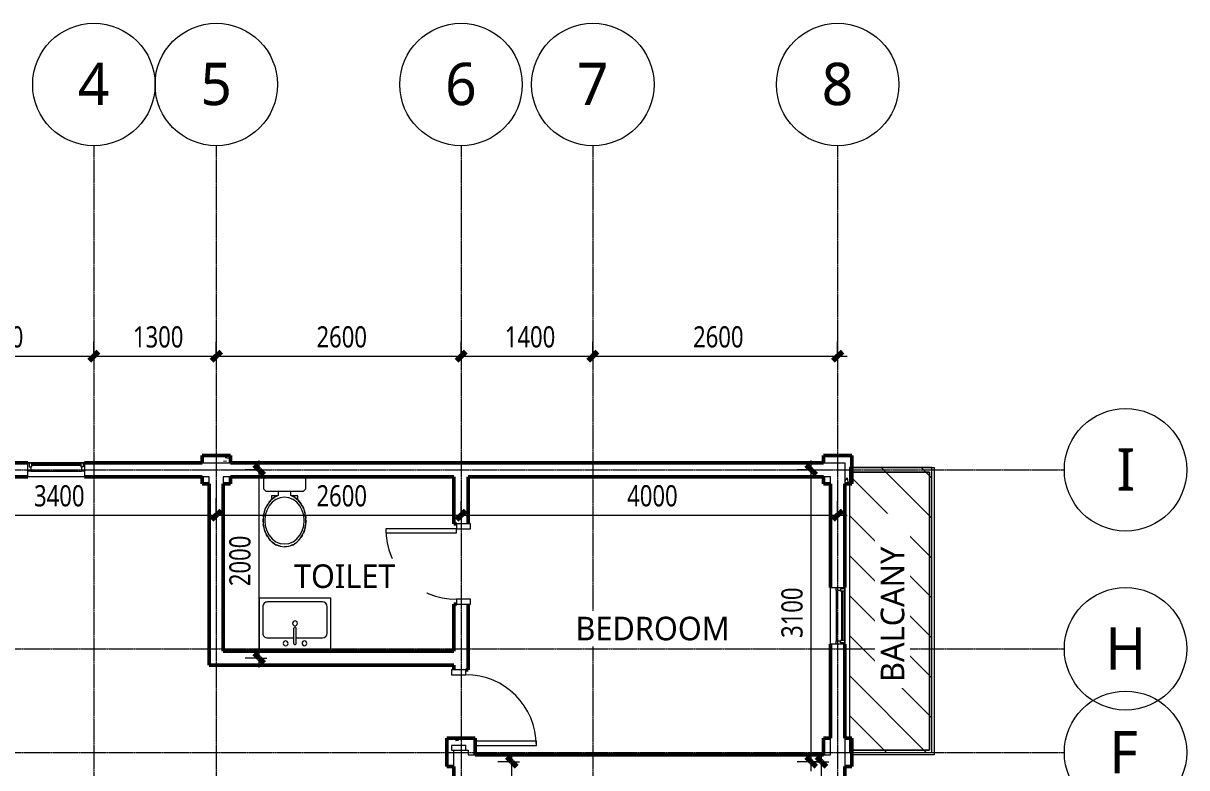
# Model space of a CAD drawing. Header units: millimetres. Extents: x -8641 to 14165, y -11087 to 14562.
# Drawn here: x 981 to 13339, y 6660 to 14562 of the extents above; entities that cross this region are included whole.
import ezdxf

# ---------------------------------------------------------------- set-up
doc = ezdxf.new("R2010")
doc.units = ezdxf.units.MM
doc.linetypes.add('Grid Line 12_5mm', pattern=[21.5, 12.5, -3, 3, -3])
for name, color, linetype, lineweight in [('A-ANNO-DIMS', 211, 'Continuous', 9), ('A-ANNO-DIMS-100', 211, 'Continuous', 9), ('A-DETL-GENF', 92, 'Continuous', 9), ('A-DETL-THIN', 151, 'Continuous', 9), ('A-DOOR', 31, 'Continuous', 15), ('A-DOOR-FRAM', 31, 'Continuous', 18), ('A-FLOR-HRAL', 11, 'Continuous', 9), ('A-GLAZ', 151, 'Continuous', 15), ('A-WALL', 113, 'Continuous', 15), ('G-ANNO-TEXT', 231, 'Continuous', 9), ('P-SANR-FIXT', 6, 'Continuous', 9), ('S-GRID', 1, 'Continuous', 9), ('S-GRID-IDEN', 1, 'Continuous', 9)]:
    doc.layers.add(name, color=color, linetype=linetype, lineweight=lineweight)
doc.styles.add('Trebuchet MS_1', font='trebuc.ttf', dxfattribs={"height": 450})
doc.styles.add('Trebuchet MS_2', font='trebuc.ttf', dxfattribs={"width": 0.8, "height": 225})
doc.styles.add('Trebuchet MS_3', font='trebuc.ttf', dxfattribs={"height": 250})
doc.dimstyles.new('Linear_-_2_25mm_Trebuchet_MS', dxfattribs={"dimscale": 304.8, "dimtxt": 231.963954, "dimasz": 0.328084, "dimexe": 0.492126, "dimexo": 0.492126, "dimgap": 0.098425, "dimtad": 1, "dimdec": 0, "dimzin": 0, "dimdsep": 46, "dimtxsty": 'Trebuchet MS_2', "dimblk1": 'OBLIQUE', "dimblk2": 'OBLIQUE', "dimsah": 1, "dimcen": 0.09, "dimdle": 0.328084, "dimazin": 0, "dimtfac": 1, "dimtdec": 4, "dimtix": 1, "dimtmove": 0, "dimatfit": 3, "dimfxl": 1, "dimtvp": 1, "dimtolj": 1, "dimtzin": 0, "dimarcsym": 2})
pattern_1 = [(50, (0, 0), (728.737, -63.756), [76.2, -838.2]), (355, (0, 0), (-140.97, 764.228), [60.96, -670.56]), (100.451, (60.7, -5.3), (587.77, 700.467), [64.76, -712.36]), (46.184, (0, 203.2), (1084.316, -168.17), [114.3, -1257.3]), (96.636, (90.4, 189.2), (949.61, 989.71), [97.14, -1068.54]), (351.184, (0, 203.2), (949.62, 989.7), [91.44, -1005.84]), (21, (101.6, 152.4), (606.458, -409.06), [76.2, -838.2]), (326, (101.6, 152.4), (247.21, 736.753), [60.96, -670.56]), (71.451, (152.14, 118.3), (853.67, 327.685), [64.76, -712.36]), (37.5, (0, 0), (12.3547, 338.22), [33.528, -628.904, 33.528, -647.192, -673.1]), (37.5, (0, 0), (12.3547, 338.22), [-1343.152, 33.528, -639.572]), (7.5, (0, 0), (267.279, 400.722), [33.528, -354.584, 33.528, -613.664, -256.54]), (7.5, (0, 0), (267.279, 400.722), [-1035.304, 33.528, -223.012]), (327.5, (-226.57, 0), (542.3633, -22.9153), [33.528, -220.472, 33.528, -758.952, -1051.56]), (327.5, (-226.57, 0), (542.3633, -22.9153), [-1046.48, 33.528, -1018.032]), (317.5, (-328.17, 0), (592.517, 101.707), [33.528, -296.672, 33.528, -492.76, -746.76]), (317.5, (-328.17, 0), (592.517, 101.707), [-856.488, 33.528, -713.232])]

# ---------------------------------------------------------------- blocks, each defined once
blk = doc.blocks.new('M_Door-Passage-Single-Vision_Lite - 750 x 2000mm-V1-L2 - Architectural')
at = {"layer": 'A-DOOR', "lineweight": 18}
for p, q in [((375, 806.35), (330, 806.35)), ((330, 806.35), (330, 156.35)), ((375, 156.35), (375, 806.35))]:
    blk.add_line(p, q, dxfattribs=at)
at = {"layer": 'A-DOOR', "lineweight": 9}
blk.add_arc((375, 56.35), 750, 90, 180, dxfattribs=at)
at = {"layer": 'A-DOOR-FRAM'}
for p, q in [((-375, 56.35), (-425, 56.35)), ((-425, 56.35), (-425, -93.65)), ((-375, -93.65), (-375, 56.35)), ((375, 56.35), (375, -93.65)), ((425, 56.35), (375, 56.35)), ((425, -93.65), (425, 56.35)), ((-425, -93.65), (-375, -93.65)), ((375, -93.65), (425, -93.65))]:
    blk.add_line(p, q, dxfattribs=at)
blk = doc.blocks.new('M_Door-Passage-Single-Vision_Lite - 750 x 2000mm-1696654-L2 - Architectural')
at = {"layer": 'A-DOOR', "lineweight": 18}
for p, q in [((375, 806.35), (330, 806.35)), ((330, 806.35), (330, 56.35)), ((375, 56.35), (375, 806.35)), ((330, 56.35), (375, 56.35))]:
    blk.add_line(p, q, dxfattribs=at)
at = {"layer": 'A-DOOR', "lineweight": 9}
blk.add_arc((375, 56.35), 750, 90, 180, dxfattribs=at)
at = {"layer": 'A-DOOR-FRAM'}
for p, q in [((-375, 56.35), (-425, 56.35)), ((-425, 56.35), (-425, -93.65)), ((-375, -93.65), (-375, 56.35)), ((375, 56.35), (375, -93.65)), ((425, 56.35), (375, 56.35)), ((425, -93.65), (425, 56.35)), ((-425, -93.65), (-375, -93.65)), ((375, -93.65), (425, -93.65))]:
    blk.add_line(p, q, dxfattribs=at)
blk = doc.blocks.new('M_Window-Fixed - 600 x 900mm-1696655-L2 - Architectural')
at = {"layer": 'A-GLAZ'}
for p, q in [((-300, 75), (300, 75)), ((300, -75), (-300, -75))]:
    blk.add_line(p, q, dxfattribs=at)
at = {"layer": 'A-GLAZ', "lineweight": 18}
for p, q in [((-300, -75), (-300, 75)), ((-261.9, 75), (-300, 75)), ((-287.3, 75), (-287.3, 30.55)), ((-287.3, 30.55), (-268.25, 30.55)), ((-261.9, 30.55), (-268.25, 30.55)), ((-268.25, 30.55), (-268.25, -13.9)), ((-261.9, 75), (-261.9, 30.55)), ((261.9, 75), (261.9, 30.55)), ((300, 75), (261.9, 75)), ((261.9, 30.55), (268.25, 30.55)), ((268.25, 30.55), (268.25, -13.9)), ((287.3, 30.55), (268.25, 30.55)), ((287.3, 75), (287.3, 30.55)), ((300, 75), (300, -75)), ((-268.25, -13.9), (-300, -13.9)), ((300, -13.9), (268.25, -13.9))]:
    blk.add_line(p, q, dxfattribs=at)
at = {"layer": 'A-GLAZ', "lineweight": 9}
for p, q in [((261.9, 75), (-261.9, 75)), ((-268.25, -13.9), (268.25, -13.9))]:
    blk.add_line(p, q, dxfattribs=at)
at = {"layer": 'A-GLAZ', "lineweight": 35}
blk.add_line((261.9, 52.775), (-261.9, 52.775), dxfattribs=at)
blk = doc.blocks.new('Top Rail Type - Top Rail_Internal_-1708940-L2 - Architectural')
at = {"layer": 'A-FLOR-HRAL'}
for p, q in [((9781, 9847), (10656, 9847)), ((10606, 9797), (9781, 9797)), ((10606, 6847), (10606, 9797)), ((10656, 9847), (10656, 6797)), ((9781, 6847), (10606, 6847)), ((10656, 6797), (9781, 6797))]:
    blk.add_line(p, q, dxfattribs=at)
blk = doc.blocks.new('Top Rail Type - Top Rail_Internal_-V6-L2 - Architectural')
at = {"layer": 'A-FLOR-HRAL'}
for p, q in [((9781, 9847), (10656, 9847)), ((9781, 9797), (10606, 9797)), ((10606, 9797), (10606, 6847)), ((10656, 9847), (10656, 6797)), ((10606, 6847), (9781, 6847)), ((10656, 6797), (9781, 6797))]:
    blk.add_line(p, q, dxfattribs=at)
blk = doc.blocks.new('M_Water Closet - Flush Tank - Private - 6_1 Lpf-V7-L2 - Architectural')
at = {"layer": 'P-SANR-FIXT'}
for p, q in [((25, 225), (0, 200)), ((127, 225), (25, 225)), ((152, 200), (127, 225)), ((152, -200), (152, 200)), ((243, 140), (203, 140)), ((203, 140), (203, 80)), ((219, 110), (245, 142)), ((152, 63), (195, 63)), ((216, 110), (216, 106)), ((219, 110), (216, 110)), ((195, -64), (152, -64)), ((203, -80), (203, -140)), ((216, -106), (216, -110)), ((216, -110), (219, -110)), ((233, -129), (219, -110)), ((710, -107), (693, -131)), ((737, -46), (720, -90)), ((0, -200), (25, -225)), ((25, -225), (127, -225)), ((127, -225), (152, -200)), ((203, -140), (243, -140)), ((588, -205), (560, -214)), ((636, -180), (611, -194)), ((678, -147), (656, -166))]:
    blk.add_line(p, q, dxfattribs=at)
at = {"layer": 'P-SANR-FIXT', "flags": 128}
for points in [[(743, 0), (737, 46), (720, 91), (692, 132), (655, 167), (609, 195), (558, 215), (503, 226), (446, 228), (390, 220), (336, 204), (289, 178), (248, 146), (216, 107), (195, 63)], [(712, 0), (706, 47), (688, 91), (658, 131), (619, 164), (572, 189), (519, 204), (464, 210), (408, 204), (356, 189), (308, 164), (269, 131), (239, 91), (221, 47), (215, 0)], [(248, 146), (286, 176), (287, 177)], [(301, 186), (329, 200), (333, 202)], [(352, 210), (377, 217), (384, 219)], [(406, 224), (429, 227), (438, 228)], [(463, 229), (481, 228), (493, 227)], [(517, 224), (533, 221), (547, 218)], [(569, 212), (583, 207), (597, 201)], [(618, 190), (628, 185), (643, 175)], [(661, 162), (667, 156), (682, 143)], [(696, 127), (699, 122), (712, 104)], [(195, 63), (204, 85), (216, 106)], [(219, 110), (217, 108), (216, 106)], [(722, 88), (723, 84), (733, 59)], [(738, 45), (738, 43), (743, 0)], [(195, -64), (216, -107), (248, -146), (289, -178), (336, -204), (390, -220), (446, -228), (503, -226), (558, -215), (609, -195), (655, -167), (692, -132), (720, -91), (737, -46), (743, 0)], [(216, -106), (204, -85), (195, -64)], [(215, 0), (221, -47), (239, -91), (269, -131), (308, -164), (356, -189), (408, -204), (464, -210), (519, -204), (572, -189), (619, -164), (658, -131), (688, -91), (706, -47), (712, 0)], [(216, -106), (217, -108), (219, -110)], [(270, -165), (251, -148), (250, -147)], [(315, -193), (292, -180), (290, -179)], [(366, -214), (340, -205), (338, -204)], [(421, -226), (393, -221), (391, -221)], [(478, -228), (449, -228), (447, -228)], [(534, -221), (505, -226), (504, -226)]]:
    blk.add_lwpolyline(points, dxfattribs=at)
blk = doc.blocks.new('M_Sink Kitchen-Single - 760 x 535mm-1436930-L2 - Architectural')
at = {"layer": 'P-SANR-FIXT'}
for p, q in [((396, 270), (-364, 270)), ((-364, 270), (-364, -265)), ((396, -265), (396, 270)), ((3, 156), (-275, 156)), ((3, 213), (3, 53)), ((28, 213), (28, 53)), ((307, 156), (28, 156)), ((-326, 105), (-326, -176)), ((358, -176), (358, 105)), ((-275, -227), (307, -227)), ((-364, -265), (396, -265))]:
    blk.add_line(p, q, dxfattribs=at)
for centre, radius, start, end in [((-275, 105), 50.8, 90, 180), ((-84, 213), 25.4, 360, 180), ((-84, 213), 25.4, 180, 0), ((16, 213), 12.7, 360, 180), ((116, 213), 25.4, 360, 180), ((116, 213), 25.4, 180, 360), ((307, 105), 50.8, 360, 90), ((16, 0), 25.4, 360, 180), ((16, 0), 25.4, 180, 0), ((16, 53), 12.7, 180, 0), ((-275, -176), 50.8, 180, 270), ((307, -176), 50.8, 270, 0)]:
    blk.add_arc(centre, radius, start, end, dxfattribs=at)
blk = doc.blocks.new('Grid - M_Grid Head - Circle-50561-L2 - Architectural')
at = {"layer": 'S-GRID-IDEN'}
blk.add_circle((0, 0), 6.5, dxfattribs=at)
blk = doc.blocks.new('DIMBLOCK5-L2 - Architectural')
at = {"layer": 'A-ANNO-DIMS-100'}
for p, q in [((3487, 7722), (3487, 9922)), ((3487, 9822), (3337, 9822)), ((3487, 9822), (3566, 9822)), ((3487, 7822), (3337, 7822)), ((3487, 7822), (3566, 7822))]:
    blk.add_line(p, q, dxfattribs=at)
at = {"layer": 'A-ANNO-DIMS-100', "lineweight": 70}
for p, q in [((3487, 9822), (3437, 9872)), ((3487, 9822), (3537, 9772)), ((3487, 7822), (3437, 7872)), ((3487, 7822), (3537, 7772))]:
    blk.add_line(p, q, dxfattribs=at)
at = {"layer": 'A-ANNO-DIMS-100', "color": 0, "insert": (3169, 8587), "char_height": 225, "width": 566.15, "attachment_point": 1, "rotation": 90, "line_spacing_factor": 1.048425, "style": 'Trebuchet MS_2'}
blk.add_mtext('2000', dxfattribs=at)
blk = doc.blocks.new('_Oblique')
at = {"color": 0, "linetype": 'ByBlock', "lineweight": -2}
blk.add_line((-0.5, -0.5), (0.5, 0.5), dxfattribs=at)
blk = doc.blocks.new('DIMBLOCK6-L2 - Architectural')
at = {"layer": 'A-ANNO-DIMS-100'}
for p, q in [((3031, 9341), (3031, 9491)), ((5631, 9341), (5631, 9491)), ((2931, 9341), (5731, 9341)), ((3031, 9341), (3031, 9262)), ((5631, 9341), (5631, 9262))]:
    blk.add_line(p, q, dxfattribs=at)
at = {"layer": 'A-ANNO-DIMS-100', "lineweight": 70}
for p, q in [((3031, 9341), (2981, 9291)), ((3031, 9341), (3081, 9391)), ((5631, 9341), (5581, 9291)), ((5631, 9341), (5681, 9391))]:
    blk.add_line(p, q, dxfattribs=at)
at = {"layer": 'A-ANNO-DIMS-100', "color": 0, "insert": (4095, 9659), "char_height": 225, "width": 566.15, "attachment_point": 1, "line_spacing_factor": 1.048425, "style": 'Trebuchet MS_2'}
blk.add_mtext('2600', dxfattribs=at)
blk = doc.blocks.new('DIMBLOCK7-L2 - Architectural')
at = {"layer": 'A-ANNO-DIMS-100'}
for p, q in [((9351, 6622), (9351, 9922)), ((9351, 9822), (9201, 9822)), ((9351, 9822), (9430, 9822)), ((9351, 6722), (9201, 6722)), ((9351, 6722), (9430, 6722))]:
    blk.add_line(p, q, dxfattribs=at)
at = {"layer": 'A-ANNO-DIMS-100', "lineweight": 70}
for p, q in [((9351, 9822), (9301, 9872)), ((9351, 9822), (9401, 9772)), ((9351, 6722), (9301, 6772)), ((9351, 6722), (9401, 6672))]:
    blk.add_line(p, q, dxfattribs=at)
at = {"layer": 'A-ANNO-DIMS-100', "color": 0, "insert": (9033, 8037), "char_height": 225, "width": 566.15, "attachment_point": 1, "rotation": 90, "line_spacing_factor": 1.048425, "style": 'Trebuchet MS_2'}
blk.add_mtext('3100', dxfattribs=at)
blk = doc.blocks.new('DIMBLOCK8-L2 - Architectural')
at = {"layer": 'A-ANNO-DIMS-100'}
for p, q in [((5631, 9341), (5631, 9491)), ((9631, 9341), (9631, 9491)), ((5531, 9341), (9731, 9341)), ((5631, 9341), (5631, 9262)), ((9631, 9341), (9631, 9262))]:
    blk.add_line(p, q, dxfattribs=at)
at = {"layer": 'A-ANNO-DIMS-100', "lineweight": 70}
for p, q in [((5631, 9341), (5581, 9291)), ((5631, 9341), (5681, 9391)), ((9631, 9341), (9581, 9291)), ((9631, 9341), (9681, 9391))]:
    blk.add_line(p, q, dxfattribs=at)
at = {"layer": 'A-ANNO-DIMS-100', "color": 0, "insert": (7395, 9659), "char_height": 225, "width": 566.15, "attachment_point": 1, "line_spacing_factor": 1.048425, "style": 'Trebuchet MS_2'}
blk.add_mtext('4000', dxfattribs=at)
blk = doc.blocks.new('DIMBLOCK9-L2 - Architectural')
at = {"layer": 'A-ANNO-DIMS-100'}
for p, q in [((9458, 5222), (9458, 6822)), ((9458, 6722), (9308, 6722)), ((9458, 6722), (9537, 6722)), ((9458, 5322), (9308, 5322)), ((9458, 5322), (9537, 5322))]:
    blk.add_line(p, q, dxfattribs=at)
at = {"layer": 'A-ANNO-DIMS-100', "lineweight": 70}
for p, q in [((9458, 6722), (9408, 6772)), ((9458, 6722), (9508, 6672)), ((9458, 5322), (9408, 5372)), ((9458, 5322), (9508, 5272))]:
    blk.add_line(p, q, dxfattribs=at)
at = {"layer": 'A-ANNO-DIMS-100', "color": 0, "insert": (9140, 5787), "char_height": 225, "width": 566.15, "attachment_point": 1, "rotation": 90, "line_spacing_factor": 1.048425, "style": 'Trebuchet MS_2'}
blk.add_mtext('1400', dxfattribs=at)
blk = doc.blocks.new('DIMBLOCK11-L2 - Architectural')
at = {"layer": 'A-ANNO-DIMS-100'}
for p, q in [((6171, 3222), (6171, 6822)), ((6171, 6722), (6021, 6722)), ((6171, 6722), (6250, 6722)), ((6171, 3322), (6021, 3322)), ((6171, 3322), (6250, 3322))]:
    blk.add_line(p, q, dxfattribs=at)
at = {"layer": 'A-ANNO-DIMS-100', "lineweight": 70}
for p, q in [((6171, 6722), (6121, 6772)), ((6171, 6722), (6221, 6672)), ((6171, 3322), (6121, 3372)), ((6171, 3322), (6221, 3272))]:
    blk.add_line(p, q, dxfattribs=at)
at = {"layer": 'A-ANNO-DIMS-100', "color": 0, "insert": (5853, 4787), "char_height": 225, "width": 566.15, "attachment_point": 1, "rotation": 90, "line_spacing_factor": 1.048425, "style": 'Trebuchet MS_2'}
blk.add_mtext('3400', dxfattribs=at)
blk = doc.blocks.new('DIMBLOCK19-L2 - Architectural')
at = {"layer": 'A-ANNO-DIMS-100'}
for p, q in [((-369, 9341), (-369, 9522)), ((3031, 9341), (3031, 9522)), ((-469, 9341), (3131, 9341)), ((-369, 9341), (-369, 9191)), ((3031, 9341), (3031, 9191))]:
    blk.add_line(p, q, dxfattribs=at)
at = {"layer": 'A-ANNO-DIMS-100', "lineweight": 70}
for p, q in [((-369, 9341), (-419, 9291)), ((-369, 9341), (-319, 9391)), ((3031, 9341), (2981, 9291)), ((3031, 9341), (3081, 9391))]:
    blk.add_line(p, q, dxfattribs=at)
at = {"layer": 'A-ANNO-DIMS-100', "color": 0, "insert": (1095, 9659), "char_height": 225, "width": 566.15, "attachment_point": 1, "line_spacing_factor": 1.048425, "style": 'Trebuchet MS_2'}
blk.add_mtext('3400', dxfattribs=at)
blk = doc.blocks.new('DIMBLOCK22-L2 - Architectural')
at = {"layer": 'A-ANNO-DIMS-100'}
for p, q in [((-369, 11029), (-369, 11179)), ((1731, 11029), (1731, 11179)), ((-369, 11029), (1731, 11029)), ((-369, 11029), (-369, 10949)), ((1731, 11029), (1731, 10949))]:
    blk.add_line(p, q, dxfattribs=at)
at = {"layer": 'A-ANNO-DIMS-100', "lineweight": 70}
for p, q in [((-369, 11029), (-419, 10979)), ((-369, 11029), (-319, 11079)), ((1731, 11029), (1681, 10979)), ((1731, 11029), (1781, 11079))]:
    blk.add_line(p, q, dxfattribs=at)
at = {"layer": 'A-ANNO-DIMS-100', "color": 0, "insert": (445, 11346), "char_height": 225, "width": 566.15, "attachment_point": 1, "line_spacing_factor": 1.048425, "style": 'Trebuchet MS_2'}
blk.add_mtext('2100', dxfattribs=at)
blk = doc.blocks.new('DIMBLOCK23-L2 - Architectural')
at = {"layer": 'A-ANNO-DIMS-100'}
for p, q in [((1731, 11029), (1731, 11179)), ((3031, 11029), (3031, 11179)), ((1731, 11029), (3031, 11029)), ((1731, 11029), (1731, 10949)), ((3031, 11029), (3031, 10949))]:
    blk.add_line(p, q, dxfattribs=at)
at = {"layer": 'A-ANNO-DIMS-100', "lineweight": 70}
for p, q in [((1731, 11029), (1681, 10979)), ((1731, 11029), (1781, 11079)), ((3031, 11029), (2981, 10979)), ((3031, 11029), (3081, 11079))]:
    blk.add_line(p, q, dxfattribs=at)
at = {"layer": 'A-ANNO-DIMS-100', "color": 0, "insert": (2145, 11346), "char_height": 225, "width": 566.15, "attachment_point": 1, "line_spacing_factor": 1.048425, "style": 'Trebuchet MS_2'}
blk.add_mtext('1300', dxfattribs=at)
blk = doc.blocks.new('DIMBLOCK24-L2 - Architectural')
at = {"layer": 'A-ANNO-DIMS-100'}
for p, q in [((3031, 11029), (3031, 11179)), ((5631, 11029), (5631, 11179)), ((3031, 11029), (5631, 11029)), ((3031, 11029), (3031, 10949)), ((5631, 11029), (5631, 10949))]:
    blk.add_line(p, q, dxfattribs=at)
at = {"layer": 'A-ANNO-DIMS-100', "lineweight": 70}
for p, q in [((3031, 11029), (2981, 10979)), ((3031, 11029), (3081, 11079)), ((5631, 11029), (5581, 10979)), ((5631, 11029), (5681, 11079))]:
    blk.add_line(p, q, dxfattribs=at)
at = {"layer": 'A-ANNO-DIMS-100', "color": 0, "insert": (4095, 11346), "char_height": 225, "width": 566.15, "attachment_point": 1, "line_spacing_factor": 1.048425, "style": 'Trebuchet MS_2'}
blk.add_mtext('2600', dxfattribs=at)
blk = doc.blocks.new('DIMBLOCK25-L2 - Architectural')
at = {"layer": 'A-ANNO-DIMS-100'}
for p, q in [((5631, 11029), (5631, 11179)), ((7031, 11029), (7031, 11179)), ((5631, 11029), (7031, 11029)), ((5631, 11029), (5631, 10949)), ((7031, 11029), (7031, 10949))]:
    blk.add_line(p, q, dxfattribs=at)
at = {"layer": 'A-ANNO-DIMS-100', "lineweight": 70}
for p, q in [((5631, 11029), (5581, 10979)), ((5631, 11029), (5681, 11079)), ((7031, 11029), (6981, 10979)), ((7031, 11029), (7081, 11079))]:
    blk.add_line(p, q, dxfattribs=at)
at = {"layer": 'A-ANNO-DIMS-100', "color": 0, "insert": (6095, 11346), "char_height": 225, "width": 566.15, "attachment_point": 1, "line_spacing_factor": 1.048425, "style": 'Trebuchet MS_2'}
blk.add_mtext('1400', dxfattribs=at)
blk = doc.blocks.new('DIMBLOCK26-L2 - Architectural')
at = {"layer": 'A-ANNO-DIMS-100'}
for p, q in [((7031, 11029), (7031, 11179)), ((9631, 11029), (9631, 11179)), ((7031, 11029), (9731, 11029)), ((7031, 11029), (7031, 10949)), ((9631, 11029), (9631, 10949))]:
    blk.add_line(p, q, dxfattribs=at)
at = {"layer": 'A-ANNO-DIMS-100', "lineweight": 70}
for p, q in [((7031, 11029), (6981, 10979)), ((7031, 11029), (7081, 11079)), ((9631, 11029), (9581, 10979)), ((9631, 11029), (9681, 11079))]:
    blk.add_line(p, q, dxfattribs=at)
at = {"layer": 'A-ANNO-DIMS-100', "color": 0, "insert": (8095, 11346), "char_height": 225, "width": 566.15, "attachment_point": 1, "line_spacing_factor": 1.048425, "style": 'Trebuchet MS_2'}
blk.add_mtext('2600', dxfattribs=at)

msp = doc.modelspace()

# ---------------------------------------------------------------- hatches: boundary and pattern name
at = {"layer": 'A-DETL-GENF'}
h = msp.add_hatch(dxfattribs=at)
h.set_pattern_fill('FP_2', style=0, pattern_type=2)
h.set_pattern_definition([(135, (0, 0), (-212.132, -212.132), [])])
h.paths.add_polyline_path([(10630.5, 6822.4), (10630.5, 9847.4), (9755.5, 9847.4), (9755.5, 6822.4)])
at = {"layer": 'A-WALL', "lineweight": 9}
h = msp.add_hatch(dxfattribs=at)
h.set_pattern_fill('FP_1', color=256, style=0, pattern_type=2)
h.set_pattern_definition(pattern_1)
h.paths.add_polyline_path([(2955.5, 9672.4), (2955.5, 9747.4), (2880.5, 9747.4), (2880.5, 9672.4)])
h.paths.add_polyline_path([(3180.5, 9672.4), (3180.5, 9747.4), (3105.5, 9747.4), (3105.5, 9672.4)])
h.paths.add_polyline_path([(3180.5, 9897.4), (3180.5, 9972.4), (2880.5, 9972.4), (2880.5, 9897.4)])
h = msp.add_hatch(dxfattribs=at)
h.set_pattern_fill('FP_1', color=256, style=0, pattern_type=2)
h.set_pattern_definition(pattern_1)
h.paths.add_polyline_path([(9555.5, 9672.4), (9555.5, 9747.4), (9480.5, 9747.4), (9480.5, 9672.4)])
h.paths.add_polyline_path([(9705.5, 9672.4), (9780.5, 9672.4), (9780.5, 9972.4), (9480.5, 9972.4), (9480.5, 9897.4), (9705.5, 9897.4), (9705.5, 9747.4)])
h = msp.add_hatch(dxfattribs=at)
h.set_pattern_fill('FP_1', color=256, style=0, pattern_type=2)
h.set_pattern_definition(pattern_1)
h.paths.add_polyline_path([(5530.5, 6672.4), (5555.5, 6672.4), (5555.5, 6847.4), (5530.5, 6847.4), (5530.5, 6897.4), (5680.5, 6897.4), (5680.5, 6847.4), (5705.5, 6847.4), (5705.5, 6797.4), (5780.5, 6797.4), (5780.5, 6972.4), (5480.5, 6972.4), (5480.5, 6672.4)])
h = msp.add_hatch(dxfattribs=at)
h.set_pattern_fill('FP_1', color=256, style=0, pattern_type=2)
h.set_pattern_definition(pattern_1)
h.paths.add_polyline_path([(9780.5, 6672.4), (9780.5, 6972.4), (9705.5, 6972.4), (9705.5, 6672.4)])
h.paths.add_polyline_path([(9480.5, 6797.4), (9555.5, 6797.4), (9555.5, 6972.4), (9480.5, 6972.4)])

# ---------------------------------------------------------------- linework, layer by layer
at = {"layer": 'A-DETL-THIN'}
for p, q in [((9755.5, 9847.4), (9755.5, 6822.4)), ((10630.5, 9847.4), (9755.5, 9847.4)), ((10630.5, 6822.4), (10630.5, 9847.4)), ((9755.5, 6822.4), (10630.5, 6822.4))]:
    msp.add_line(p, q, dxfattribs=at)
at = {"layer": 'A-WALL', "lineweight": 50}
for p, q in [((1030.5, 9897.4), (-219.5, 9897.4)), ((2880.5, 9897.4), (1630.5, 9897.4)), ((3180.5, 9972.4), (2880.5, 9972.4)), ((2880.5, 9972.4), (2880.5, 9897.4)), ((3180.5, 9897.4), (3180.5, 9972.4)), ((9480.5, 9897.4), (3180.5, 9897.4)), ((9780.5, 9972.4), (9480.5, 9972.4)), ((9480.5, 9972.4), (9480.5, 9897.4)), ((9780.5, 9672.4), (9780.5, 9972.4)), ((-219.5, 9747.4), (1030.5, 9747.4)), ((1630.5, 9747.4), (2880.5, 9747.4)), ((2880.5, 9747.4), (2880.5, 9672.4)), ((2880.5, 9672.4), (2955.5, 9672.4)), ((2955.5, 9672.4), (2955.5, 7747.4)), ((3105.5, 7897.4), (3105.5, 9672.4)), ((3105.5, 9672.4), (3180.5, 9672.4)), ((3180.5, 9747.4), (5555.5, 9747.4)), ((3180.5, 9672.4), (3180.5, 9747.4)), ((5555.5, 9747.4), (5555.5, 9247.4)), ((5705.5, 9747.4), (9480.5, 9747.4)), ((5705.5, 9247.4), (5705.5, 9747.4)), ((9480.5, 9747.4), (9480.5, 9672.4)), ((9480.5, 9672.4), (9555.5, 9672.4)), ((9555.5, 9672.4), (9555.5, 8572.4)), ((9705.5, 8572.4), (9705.5, 9672.4)), ((9705.5, 9672.4), (9780.5, 9672.4)), ((5555.5, 9247.4), (5580.5, 9247.4)), ((5555.5, 8397.4), (5555.5, 7897.4)), ((5580.5, 8397.4), (5555.5, 8397.4)), ((5705.5, 7697.4), (5705.5, 8397.4)), ((9555.5, 7972.4), (9555.5, 6972.4)), ((9705.5, 6972.4), (9705.5, 7972.4)), ((5555.5, 7897.4), (3105.5, 7897.4)), ((2955.5, 7747.4), (5555.5, 7747.4)), ((5555.5, 7747.4), (5555.5, 7697.4)), ((5680.5, 7697.4), (5705.5, 7697.4)), ((5780.5, 6972.4), (5480.5, 6972.4)), ((5480.5, 6972.4), (5480.5, 6672.4)), ((5780.5, 6797.4), (5780.5, 6972.4)), ((9480.5, 6972.4), (9480.5, 6797.4)), ((9555.5, 6972.4), (9480.5, 6972.4)), ((9780.5, 6972.4), (9705.5, 6972.4)), ((9780.5, 6672.4), (9780.5, 6972.4)), ((9480.5, 6797.4), (5780.5, 6797.4)), ((5480.5, 6672.4), (5555.5, 6672.4)), ((5555.5, 6672.4), (5555.5, 4672.4)), ((9705.5, 4622.4), (9705.5, 6672.4)), ((9705.5, 6672.4), (9780.5, 6672.4))]:
    msp.add_line(p, q, dxfattribs=at)
at = {"layer": 'A-WALL'}
for p, q in [((2880.5, 9897.4), (3180.5, 9897.4)), ((9480.5, 9897.4), (9705.5, 9897.4)), ((9705.5, 9897.4), (9705.5, 9747.4)), ((2955.5, 9747.4), (2880.5, 9747.4)), ((2955.5, 9672.4), (2955.5, 9747.4)), ((3180.5, 9747.4), (3105.5, 9747.4)), ((3105.5, 9747.4), (3105.5, 9672.4)), ((9555.5, 9747.4), (9480.5, 9747.4)), ((9555.5, 9672.4), (9555.5, 9747.4)), ((9705.5, 9747.4), (9705.5, 9672.4)), ((9555.5, 6797.4), (9555.5, 6972.4)), ((9705.5, 6972.4), (9705.5, 6672.4)), ((5555.5, 6672.4), (5555.5, 6847.4)), ((5680.5, 6847.4), (5705.5, 6847.4)), ((5705.5, 6847.4), (5705.5, 6797.4)), ((5705.5, 6797.4), (5780.5, 6797.4)), ((9480.5, 6797.4), (9555.5, 6797.4))]:
    msp.add_line(p, q, dxfattribs=at)
at = {"layer": 'S-GRID', "linetype": 'Grid Line 12_5mm'}
for p, q in [((1730.5, 13262.1), (1730.5, -4744.3)), ((3030.5, 13262.1), (3030.5, -4744.3)), ((5630.5, 13262.1), (5630.5, -4744.3)), ((7030.5, 13262.1), (7030.5, -4744.3)), ((9630.5, 13262.1), (9630.5, -4744.3)), ((-8640.9, 9822.4), (12038.8, 9822.4)), ((-8640.9, 7922.4), (12038.8, 7922.4)), ((-8640.9, 6822.4), (12038.8, 6822.4))]:
    msp.add_line(p, q, dxfattribs=at)

# ---------------------------------------------------------------- block references
at = {"layer": 'A-DOOR-FRAM'}
for name, p, rotation in [('M_Door-Passage-Single-Vision_Lite - 750 x 2000mm-1696654-L2 - Architectural', (5636.9, 8822.4), 89.99999999999991), ('M_Door-Passage-Single-Vision_Lite - 750 x 2000mm-V1-L2 - Architectural', (5624.2, 7272.4), 269.9999999999999)]:
    msp.add_blockref(name, p, dxfattribs=dict(at, rotation=rotation))
at = {"layer": 'A-FLOR-HRAL'}
for name in ['Top Rail Type - Top Rail_Internal_-1708940-L2 - Architectural', 'Top Rail Type - Top Rail_Internal_-V6-L2 - Architectural']:
    msp.add_blockref(name, (0, 0), dxfattribs=at)
at = {"layer": 'A-GLAZ'}
msp.add_blockref('M_Window-Fixed - 600 x 900mm-1696655-L2 - Architectural', (1330.5, 9822.4), dxfattribs=at)
at = {"layer": 'A-GLAZ', "rotation": 269.9999999999999}
msp.add_blockref('M_Window-Fixed - 600 x 900mm-1696655-L2 - Architectural', (9630.5, 8272.4), dxfattribs=at)
at = {"layer": 'P-SANR-FIXT'}
for name, p, rotation in [('M_Water Closet - Flush Tank - Private - 6_1 Lpf-V7-L2 - Architectural', (3755.5, 9747.4), 269.9999999999997), ('M_Sink Kitchen-Single - 760 x 535mm-1436930-L2 - Architectural', (3883.1, 8193), 180)]:
    msp.add_blockref(name, p, dxfattribs=dict(at, rotation=rotation))
at = {"layer": 'S-GRID-IDEN', "xscale": 99.99999999999993, "yscale": 99.99999999999993, "zscale": 99.99999999999993}
for p, rotation in [((1730.5, 13912.1), 180), ((3030.5, 13912.1), 180), ((5630.5, 13912.1), 180), ((7030.5, 13912.1), 180), ((9630.5, 13912.1), 180), ((12688.8, 9822.4), 269.9999999999994), ((12688.8, 7922.4), 269.9999999999994), ((12688.8, 6822.4), 269.9999999999994)]:
    msp.add_blockref('Grid - M_Grid Head - Circle-50561-L2 - Architectural', p, dxfattribs=dict(at, rotation=rotation))

# ---------------------------------------------------------------- dimensions: what is measured, and where the dimension line sits
at = {"layer": 'A-ANNO-DIMS'}
for base, p1, p2, override, picture, middle in [((1730.5, 11028.5), (-369.5, 11099.2), (1730.5, 11099.2), {"dimpost": '<>', "dimfxl": 2100}, 'DIMBLOCK22-L2 - Architectural', (680.5, 11173)), ((3030.5, 11028.5), (1730.5, 11099.2), (3030.5, 11099.2), {"dimpost": '<>', "dimfxl": 1300}, 'DIMBLOCK23-L2 - Architectural', (2380.5, 11173)), ((5630.5, 11028.5), (3030.5, 11099.2), (5630.5, 11099.2), {"dimpost": '<>', "dimfxl": 2600}, 'DIMBLOCK24-L2 - Architectural', (4330.5, 11173.4)), ((7030.5, 11028.5), (5630.5, 11099.2), (7030.5, 11099.2), {"dimpost": '<>', "dimfxl": 1400}, 'DIMBLOCK25-L2 - Architectural', (6330.5, 11173)), ((9630.5, 11028.5), (7030.5, 11099.2), (9630.5, 11099.2), {"dimpost": '<>', "dimfxl": 2600}, 'DIMBLOCK26-L2 - Architectural', (8330.5, 11173.4)), ((3030.5, 9341), (-369.5, 9672.4), (3030.5, 9672.4), {"dimpost": '<>', "dimfxl": 3400}, 'DIMBLOCK19-L2 - Architectural', (1330.5, 9485.4)), ((5630.5, 9341), (3030.5, 9411.7), (5630.5, 9411.7), {"dimpost": '<>', "dimfxl": 2600}, 'DIMBLOCK6-L2 - Architectural', (4330.5, 9485.8)), ((9630.5, 9341), (5630.5, 9411.7), (9630.5, 9411.7), {"dimpost": '<>', "dimfxl": 4000}, 'DIMBLOCK8-L2 - Architectural', (7630.5, 9485.4))]:
    dim = msp.add_linear_dim(base=base, p1=p1, p2=p2, dimstyle='Linear_-_2_25mm_Trebuchet_MS', override=override, dxfattribs=at)
    dim.commit()
    dim.dimension.update_dxf_attribs({"geometry": picture, "text_midpoint": middle})
for base, p1, p2, override, picture, middle in [((3487, 9822.4), (3416.3, 7822.4), (3416.3, 9822.4), {"dimpost": '<>', "dimfxl": 2000}, 'DIMBLOCK5-L2 - Architectural', (3342.6, 8822.4)), ((9350.6, 9822.4), (9279.9, 6722.4), (9279.9, 9822.4), {"dimpost": '<>', "dimfxl": 3100}, 'DIMBLOCK7-L2 - Architectural', (9206.1, 8272.4)), ((6170.5, 6722.4), (6099.8, 3322.4), (6099.8, 6722.4), {"dimpost": '<>', "dimfxl": 3400}, 'DIMBLOCK11-L2 - Architectural', (6026.1, 5022.4)), ((9457.9, 6722.4), (9387.2, 5322.4), (9387.2, 6722.4), {"dimpost": '<>', "dimfxl": 1400}, 'DIMBLOCK9-L2 - Architectural', (9313.5, 6022.4))]:
    dim = msp.add_linear_dim(base=base, p1=p1, p2=p2, angle=90, dimstyle='Linear_-_2_25mm_Trebuchet_MS', override=override, dxfattribs=at)
    dim.commit()
    dim.dimension.update_dxf_attribs({"geometry": picture, "text_midpoint": middle})

# ---------------------------------------------------------------- next in the draw order: texts
at = {"layer": 'G-ANNO-TEXT', "color": 7, "insert": (10088.3, 7570.1), "char_height": 250, "width": 1723.628, "attachment_point": 1, "rotation": 90, "style": 'Trebuchet MS_3', "bg_fill": 3, "box_fill_scale": 1.25, "bg_fill_color": 256, "bg_fill_true_color": 13158600, "bg_fill_transparency": 0}
msp.add_mtext('BALCANY', dxfattribs=at)
at = {"layer": 'G-ANNO-TEXT', "color": 7, "char_height": 250, "attachment_point": 1, "style": 'Trebuchet MS_3', "bg_fill": 3, "box_fill_scale": 1.25, "bg_fill_color": 256, "bg_fill_true_color": 13158600, "bg_fill_transparency": 0}
for s, insert, width in [('TOILET', (3855.5, 8818), 1346.835), ('BEDROOM', (6846.3, 8262.3), 1859.915)]:
    msp.add_mtext(s, dxfattribs=dict(at, insert=insert, width=width))
at = {"layer": 'S-GRID-IDEN', "char_height": 450, "attachment_point": 1, "style": 'Trebuchet MS_1', "bg_fill": 3, "box_fill_scale": 1.25, "bg_fill_color": 256, "bg_fill_true_color": 13158600, "bg_fill_transparency": 0}
for s, insert, width in [('4', (1561.6, 14143), 400.844), ('5', (2861.6, 14143), 400.844), ('6', (5461.6, 14143), 400.844), ('7', (6861.6, 14143), 400.844), ('8', (9461.6, 14143), 400.844), ('I', (12593.7, 10050.9), 216.456), ('H', (12474.2, 8150.9), 505.063), ('F', (12517.2, 7050.9), 400.844)]:
    msp.add_mtext(s, dxfattribs=dict(at, insert=insert, width=width))

doc.saveas('drawing.dxf')
